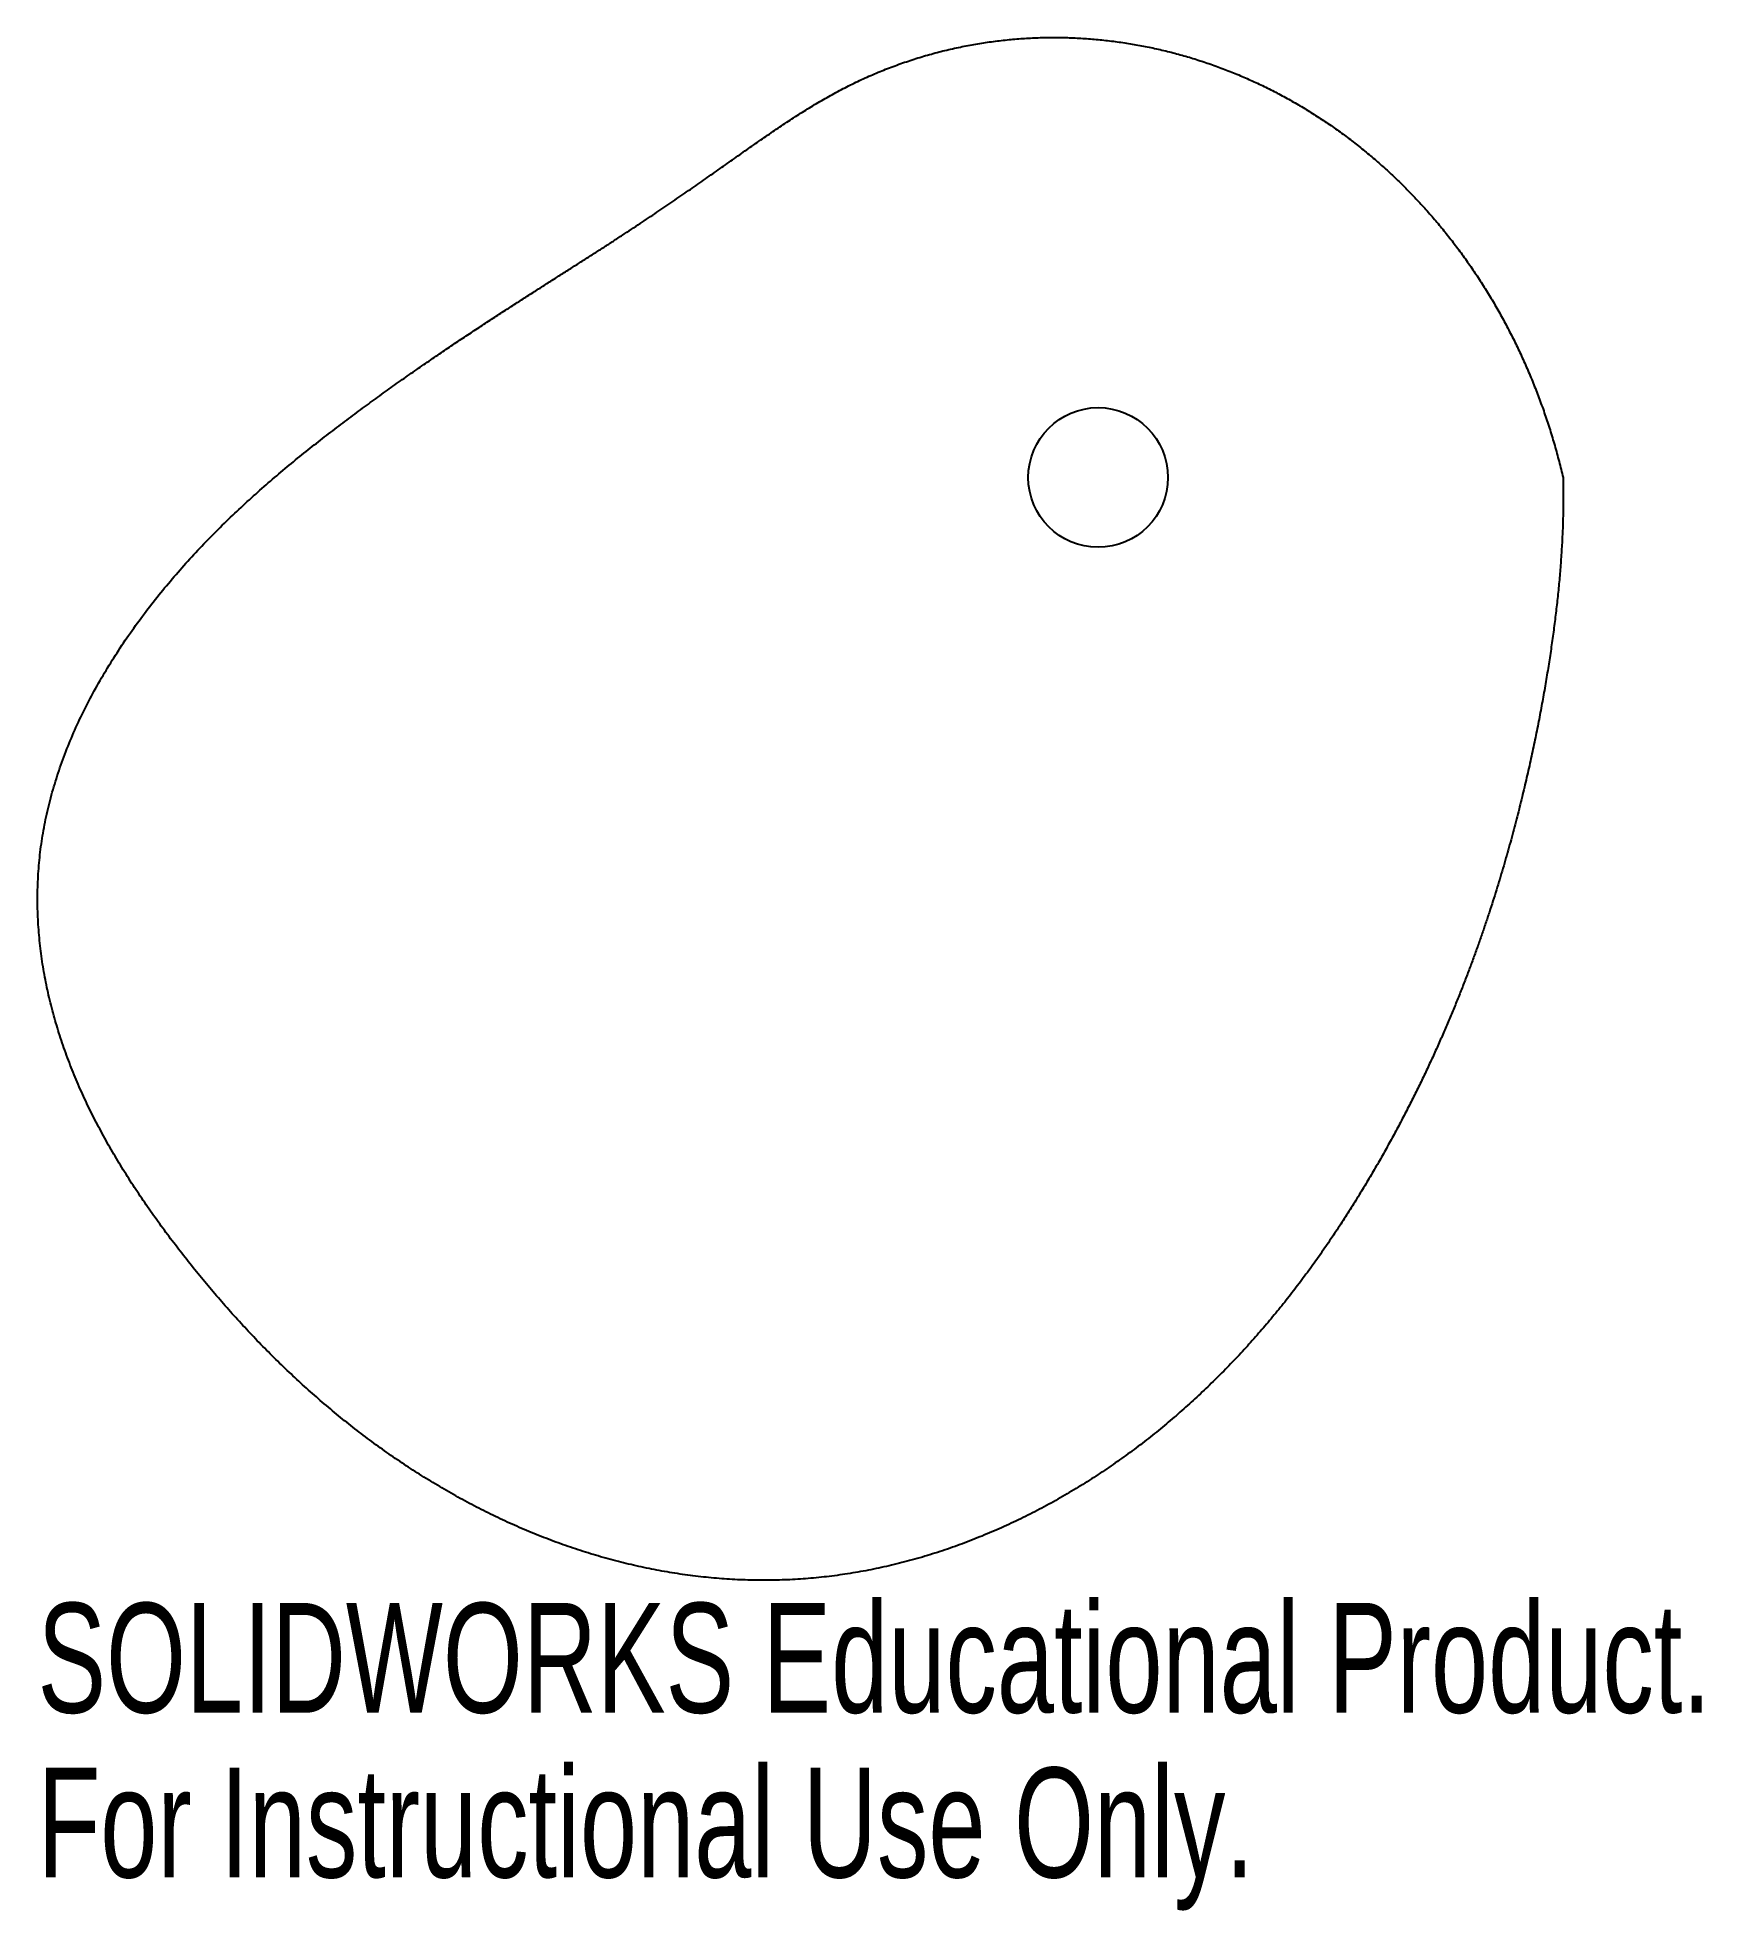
# Model space of a CAD drawing. Header units: millimetres. Extents: x -46.7 to 26.6, y -63.1 to 19.4.
import ezdxf

# ---------------------------------------------------------------- set-up
doc = ezdxf.new("R2010")
doc.units = ezdxf.units.MM
doc.styles.add('SLDTEXTSTYLE0', font='TXT', dxfattribs={"width": 0.7})

msp = doc.modelspace()

# ---------------------------------------------------------------- linework, layer by layer
at = {"color": 7, "linetype": 'Continuous', "lineweight": 25}
msp.add_circle((0, 0), 3.075, dxfattribs=at)
msp.add_open_spline([(20.469, 0), (20.454, 0.12), (20.379, 0.355), (20.297, 0.708), (20.201, 1.058), (20.105, 1.405), (20.003, 1.75), (19.898, 2.091), (19.789, 2.429), (19.676, 2.765), (19.56, 3.098), (19.439, 3.427), (19.316, 3.754), (19.188, 4.078), (19.057, 4.399), (18.923, 4.718), (18.785, 5.033), (18.643, 5.346), (18.498, 5.655), (18.35, 5.962), (18.198, 6.266), (18.043, 6.567), (17.885, 6.865), (17.723, 7.161), (17.559, 7.453), (17.39, 7.742), (17.219, 8.029), (17.044, 8.313), (16.867, 8.594), (16.686, 8.872), (16.501, 9.147), (16.314, 9.419), (16.124, 9.688), (15.93, 9.954), (15.734, 10.217), (15.534, 10.478), (15.331, 10.735), (15.125, 10.989), (14.916, 11.24), (14.704, 11.488), (14.49, 11.733), (14.272, 11.975), (14.051, 12.214), (13.827, 12.45), (13.6, 12.682), (13.37, 12.911), (13.137, 13.137), (12.902, 13.36), (12.663, 13.58), (12.422, 13.796), (12.177, 14.008), (11.93, 14.218), (11.68, 14.424), (11.427, 14.626), (11.171, 14.825), (10.913, 15.02), (10.652, 15.212), (10.387, 15.4), (10.121, 15.585), (9.851, 15.765), (9.579, 15.942), (9.304, 16.115), (9.027, 16.285), (8.746, 16.45), (8.464, 16.611), (8.179, 16.769), (7.891, 16.922), (7.6, 17.071), (7.308, 17.216), (7.013, 17.357), (6.715, 17.494), (6.415, 17.626), (6.113, 17.754), (5.809, 17.877), (5.502, 17.996), (5.193, 18.11), (4.882, 18.22), (4.569, 18.325), (4.254, 18.426), (3.937, 18.522), (3.618, 18.613), (3.297, 18.699), (2.974, 18.78), (2.65, 18.856), (2.324, 18.927), (1.996, 18.993), (1.667, 19.054), (1.336, 19.11), (1.004, 19.161), (0.671, 19.206), (0.336, 19.246), (0, 19.28), (-0.337, 19.31), (-0.675, 19.333), (-1.014, 19.351), (-1.354, 19.364), (-1.695, 19.371), (-2.036, 19.372), (-2.378, 19.368), (-2.721, 19.358), (-3.064, 19.342), (-3.407, 19.32), (-3.75, 19.293), (-4.094, 19.259), (-4.437, 19.22), (-4.781, 19.175), (-5.124, 19.123), (-5.467, 19.066), (-5.81, 19.003), (-6.152, 18.934), (-6.494, 18.858), (-6.834, 18.777), (-7.174, 18.689), (-7.513, 18.596), (-7.851, 18.496), (-8.188, 18.39), (-8.523, 18.278), (-8.857, 18.16), (-9.19, 18.036), (-9.521, 17.905), (-9.85, 17.769), (-10.177, 17.626), (-10.502, 17.477), (-10.825, 17.323), (-11.145, 17.162), (-11.463, 16.995), (-11.779, 16.822), (-12.093, 16.644), (-12.404, 16.461), (-12.714, 16.273), (-13.023, 16.081), (-13.33, 15.886), (-13.636, 15.686), (-13.942, 15.484), (-14.248, 15.278), (-14.553, 15.069), (-14.859, 14.858), (-15.166, 14.644), (-15.474, 14.428), (-15.784, 14.21), (-16.095, 13.99), (-16.41, 13.768), (-16.727, 13.544), (-17.048, 13.317), (-17.372, 13.089), (-17.702, 12.859), (-18.036, 12.626), (-18.375, 12.392), (-18.721, 12.155), (-19.073, 11.915), (-19.431, 11.673), (-19.798, 11.427), (-20.172, 11.178), (-20.554, 10.926), (-20.946, 10.669), (-21.347, 10.408), (-21.758, 10.142), (-22.179, 9.871), (-22.611, 9.594), (-23.054, 9.31), (-23.509, 9.02), (-23.976, 8.722), (-24.455, 8.416), (-24.948, 8.102), (-25.453, 7.777), (-25.972, 7.443), (-26.506, 7.098), (-27.053, 6.741), (-27.615, 6.371), (-28.191, 5.988), (-28.783, 5.59), (-29.389, 5.178), (-30.011, 4.749), (-30.648, 4.303), (-31.301, 3.839), (-31.969, 3.355), (-32.653, 2.852), (-33.352, 2.328), (-34.066, 1.782), (-34.792, 1.212), (-35.526, 0.618), (-36.266, -0.001), (-37.006, -0.647), (-37.744, -1.318), (-38.476, -2.016), (-39.199, -2.74), (-39.908, -3.489), (-40.601, -4.265), (-41.273, -5.064), (-41.921, -5.888), (-42.541, -6.733), (-43.131, -7.6), (-43.687, -8.486), (-44.205, -9.39), (-44.682, -10.309), (-45.115, -11.241), (-45.502, -12.184), (-45.838, -13.136), (-46.122, -14.092), (-46.35, -15.051), (-46.521, -16.01), (-46.635, -16.967), (-46.696, -17.919), (-46.705, -18.865), (-46.664, -19.803), (-46.576, -20.733), (-46.443, -21.653), (-46.267, -22.563), (-46.05, -23.461), (-45.794, -24.348), (-45.503, -25.221), (-45.177, -26.082), (-44.819, -26.929), (-44.431, -27.763), (-44.015, -28.583), (-43.574, -29.391), (-43.108, -30.185), (-42.621, -30.966), (-42.113, -31.735), (-41.588, -32.492), (-41.046, -33.238), (-40.489, -33.974), (-39.918, -34.701), (-39.335, -35.417), (-38.738, -36.123), (-38.126, -36.818), (-37.501, -37.501), (-36.862, -38.172), (-36.208, -38.828), (-35.54, -39.471), (-34.858, -40.099), (-34.161, -40.712), (-33.45, -41.308), (-32.725, -41.886), (-31.986, -42.447), (-31.233, -42.988), (-30.466, -43.51), (-29.686, -44.011), (-28.893, -44.491), (-28.087, -44.949), (-27.269, -45.383), (-26.438, -45.793), (-25.597, -46.179), (-24.744, -46.538), (-23.882, -46.871), (-23.009, -47.177), (-22.127, -47.454), (-21.237, -47.702), (-20.34, -47.92), (-19.436, -48.108), (-18.525, -48.264), (-17.61, -48.387), (-16.691, -48.478), (-15.768, -48.535), (-14.843, -48.557), (-13.918, -48.544), (-12.992, -48.496), (-12.068, -48.411), (-11.146, -48.29), (-10.229, -48.134), (-9.317, -47.944), (-8.412, -47.721), (-7.515, -47.466), (-6.628, -47.179), (-5.752, -46.863), (-4.887, -46.517), (-4.035, -46.144), (-3.197, -45.744), (-2.373, -45.319), (-1.565, -44.87), (-0.773, -44.398), (0.001, -43.905), (0.759, -43.391), (1.498, -42.858), (2.218, -42.308), (2.92, -41.742), (3.602, -41.161), (4.264, -40.566), (4.907, -39.96), (5.529, -39.343), (6.132, -38.716), (6.715, -38.082), (7.277, -37.441), (7.82, -36.794), (8.344, -36.144), (8.848, -35.491), (9.333, -34.837), (9.8, -34.183), (10.249, -33.53), (10.681, -32.879), (11.096, -32.232), (11.495, -31.59), (11.879, -30.953), (12.249, -30.323), (12.604, -29.699), (12.945, -29.081), (13.273, -28.47), (13.589, -27.866), (13.892, -27.269), (14.183, -26.679), (14.462, -26.095), (14.731, -25.519), (14.988, -24.949), (15.236, -24.387), (15.473, -23.831), (15.701, -23.282), (15.92, -22.74), (16.13, -22.205), (16.332, -21.677), (16.526, -21.155), (16.712, -20.64), (16.89, -20.132), (17.061, -19.63), (17.226, -19.134), (17.384, -18.645), (17.536, -18.162), (17.682, -17.685), (17.823, -17.214), (17.957, -16.748), (18.087, -16.288), (18.212, -15.834), (18.332, -15.385), (18.448, -14.941), (18.559, -14.502), (18.666, -14.068), (18.769, -13.639), (18.869, -13.214), (18.965, -12.793), (19.057, -12.377), (19.146, -11.965), (19.231, -11.557), (19.314, -11.152), (19.393, -10.751), (19.47, -10.353), (19.543, -9.959), (19.614, -9.568), (19.682, -9.179), (19.747, -8.793), (19.81, -8.41), (19.87, -8.029), (19.927, -7.65), (19.982, -7.274), (20.034, -6.899), (20.084, -6.526), (20.13, -6.155), (20.175, -5.785), (20.216, -5.417), (20.255, -5.05), (20.291, -4.685), (20.324, -4.32), (20.354, -3.957), (20.381, -3.594), (20.405, -3.232), (20.426, -2.871), (20.444, -2.51), (20.458, -2.15), (20.469, -1.791), (20.477, -1.432), (20.48, -1.074), (20.482, -0.715), (20.472, -0.358), (20.484, -0.118), (20.469, 0)], degree=3, knots=[0, 0, 0, 0, 0.0017642, 0.0035195, 0.0052661, 0.0070042, 0.0087342, 0.0104561, 0.0121702, 0.0138768, 0.015576, 0.0172682, 0.0189534, 0.0206319, 0.022304, 0.0239698, 0.0256295, 0.0272834, 0.0289317, 0.0305745, 0.0322121, 0.0338446, 0.0354723, 0.0370953, 0.0387139, 0.0403282, 0.0419384, 0.0435447, 0.0451473, 0.0467463, 0.048342, 0.0499345, 0.0515241, 0.0531107, 0.0546947, 0.0562762, 0.0578553, 0.0594323, 0.0610072, 0.0625802, 0.0641516, 0.0657213, 0.0672897, 0.0688568, 0.0704227, 0.0719877, 0.0735518, 0.0751151, 0.0766779, 0.0782403, 0.0798023, 0.0813641, 0.0829258, 0.0844876, 0.0860495, 0.0876117, 0.0891743, 0.0907374, 0.092301, 0.0938654, 0.0954306, 0.0969967, 0.0985638, 0.100132, 0.1017014, 0.103272, 0.1048441, 0.1064176, 0.1079926, 0.1095693, 0.1111476, 0.1127277, 0.1143097, 0.1158936, 0.1174795, 0.1190674, 0.1206575, 0.1222497, 0.1238442, 0.125441, 0.1270401, 0.1286417, 0.1302457, 0.1318522, 0.1334613, 0.135073, 0.1366873, 0.1383044, 0.1399241, 0.1415467, 0.143172, 0.1448002, 0.1464312, 0.1480652, 0.1497021, 0.1513419, 0.1529847, 0.1546305, 0.1562794, 0.1579313, 0.1595862, 0.1612442, 0.1629053, 0.1645695, 0.1662369, 0.1679073, 0.1695809, 0.1712576, 0.1729375, 0.1746204, 0.1763066, 0.1779958, 0.1796882, 0.1813838, 0.1830825, 0.1847842, 0.1864891, 0.1881972, 0.1899082, 0.1916224, 0.1933397, 0.1950599, 0.1967832, 0.1985096, 0.2002389, 0.2019712, 0.2037066, 0.2054455, 0.2071881, 0.2089348, 0.210686, 0.2124423, 0.2142042, 0.2159724, 0.2177477, 0.2195309, 0.221323, 0.2231252, 0.2249386, 0.2267645, 0.2286045, 0.23046, 0.2323328, 0.2342247, 0.2361377, 0.2380738, 0.2400352, 0.2420243, 0.2440435, 0.2460952, 0.2481823, 0.2503072, 0.252473, 0.2546824, 0.2569384, 0.259244, 0.2616023, 0.2640164, 0.2664896, 0.2690248, 0.2716255, 0.2742948, 0.2770359, 0.2798523, 0.282747, 0.2857235, 0.2887851, 0.2919349, 0.2951764, 0.2985128, 0.3019474, 0.3054835, 0.3091244, 0.3128733, 0.3167336, 0.3207085, 0.3248013, 0.3290153, 0.3333517, 0.3378031, 0.3423601, 0.3470128, 0.351751, 0.3565648, 0.3614438, 0.3663779, 0.371357, 0.376371, 0.3814099, 0.3864641, 0.391524, 0.3965803, 0.4016243, 0.4066472, 0.4116412, 0.4165988, 0.421513, 0.4263779, 0.4311883, 0.43594, 0.4406318, 0.4452707, 0.4498647, 0.454421, 0.4589464, 0.4634465, 0.4679267, 0.4723913, 0.4768442, 0.4812887, 0.4857275, 0.4901627, 0.4945961, 0.4990291, 0.5034627, 0.5078977, 0.5123345, 0.5167735, 0.5212149, 0.5256589, 0.5301056, 0.5345553, 0.5390082, 0.5434641, 0.5479229, 0.5523844, 0.5568484, 0.5613145, 0.5657825, 0.5702521, 0.5747229, 0.5791946, 0.5836669, 0.5881394, 0.5926119, 0.5970839, 0.6015551, 0.6060254, 0.6104944, 0.614962, 0.6194279, 0.623892, 0.6283542, 0.6328145, 0.6372729, 0.6417294, 0.6461843, 0.6506378, 0.6550902, 0.659542, 0.6639936, 0.6684456, 0.6728988, 0.6773541, 0.6818124, 0.6862748, 0.6907425, 0.6952168, 0.6996973, 0.7041832, 0.7086733, 0.7131662, 0.7176607, 0.7221551, 0.726648, 0.7311375, 0.7356218, 0.7400992, 0.7445676, 0.7490251, 0.7534696, 0.7578989, 0.7623109, 0.7667034, 0.7710741, 0.7754208, 0.7797411, 0.7840328, 0.7882934, 0.7925207, 0.7967122, 0.8008657, 0.8049787, 0.8090489, 0.813074, 0.8170516, 0.8209795, 0.8248555, 0.8286774, 0.8324429, 0.8361501, 0.839797, 0.8433817, 0.8469041, 0.8503655, 0.8537668, 0.8571093, 0.8603942, 0.8636226, 0.8667956, 0.8699143, 0.87298, 0.8759938, 0.8789568, 0.8818701, 0.8847349, 0.8875524, 0.8903236, 0.8930497, 0.8957318, 0.898371, 0.9009685, 0.9035253, 0.9060427, 0.9085216, 0.9109633, 0.9133688, 0.9157391, 0.9180755, 0.920379, 0.9226507, 0.9248916, 0.9271028, 0.9292855, 0.9314405, 0.933569, 0.935672, 0.9377505, 0.9398055, 0.941838, 0.9438491, 0.9458396, 0.9478104, 0.9497627, 0.9516972, 0.9536149, 0.9555166, 0.9574032, 0.9592755, 0.9611344, 0.9629807, 0.9648151, 0.9666384, 0.9684514, 0.9702547, 0.972049, 0.973835, 0.9756133, 0.9773845, 0.9791493, 0.9809081, 0.9826615, 0.9844101, 0.9861542, 0.9878945, 0.9896312, 0.9913649, 0.9930959, 0.9948246, 0.9965513, 0.9982763, 1, 1, 1, 1], dxfattribs=at)

# ---------------------------------------------------------------- texts
at = {"color": 7, "linetype": 'Continuous', "char_height": 4.83362, "attachment_point": 1, "style": 'SLDTEXTSTYLE0'}
for s, insert in [('SOLIDWORKS Educational Product.', (-46.699, -49.548)), ('For Instructional Use Only.', (-46.699, -56.799))]:
    msp.add_mtext(s, dxfattribs=dict(at, insert=insert))

doc.saveas('drawing.dxf')
